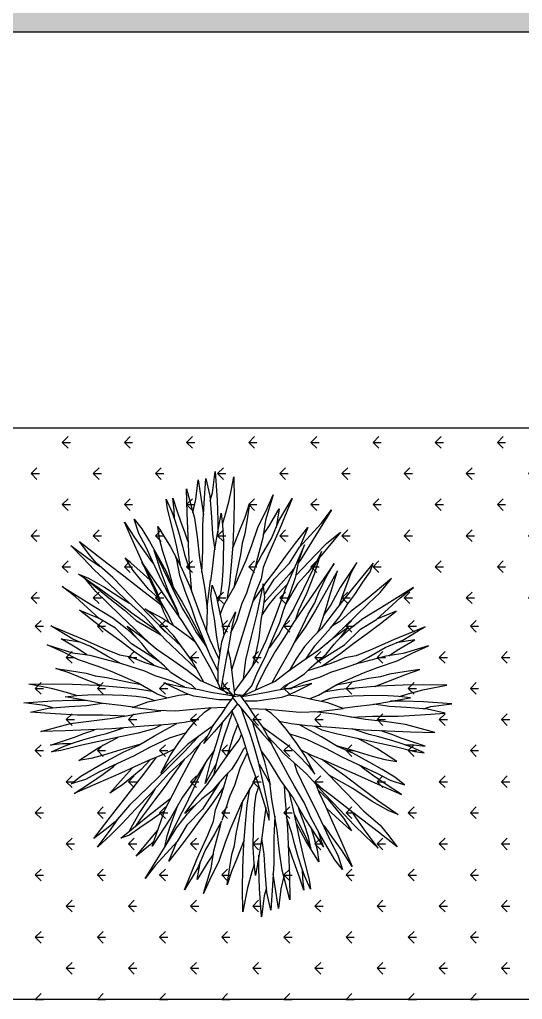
# Model space of a CAD drawing. Extents: x -165 to 197, y 154 to 653.
# Drawn here: x 99.125 to 100.269, y 476.927 to 479.155 of the extents above; entities that cross this region are included whole.
import ezdxf

# ---------------------------------------------------------------- set-up
doc = ezdxf.new("R2010")
doc.units = 0
doc.header["$MEASUREMENT"] = 0
doc.layers.get('0').update_dxf_attribs({"linetype": 'CONTINUOUS'})
doc.layers.add('0_Palmeiras', color=7, linetype='CONTINUOUS')
doc.layers.add('AIT-VEGETAÇÃO 25', color=92, linetype='CONTINUOUS')
doc.layers.add('FININHA', color=251, linetype='CONTINUOUS', lineweight=25)

# ---------------------------------------------------------------- blocks, each defined once
blk = doc.blocks.new('D0013407')
at = {"color": 84}
for points in [[(0.0055, 0.3798), (-0.0005, 0.3972), (-0.0103, 0.4348), (-0.0151, 0.4579), (-0.0212, 0.4907), (-0.0224, 0.4361), (-0.0212, 0.3887), (-0.0188, 0.3304), (-0.0151, 0.2842), (-0.0115, 0.2404), (-0.0054, 0.2064), (-0.0048, 0.2012)], [(0.0339, 0.435), (0.0287, 0.4531), (0.0226, 0.5029), (0.0177, 0.4361), (0.0165, 0.3887), (0.0165, 0.3583)], [(0.0535, 0.2657), (0.0518, 0.317), (0.0518, 0.3765), (0.0481, 0.4288), (0.0445, 0.4871), (0.0347, 0.4458), (0.0311, 0.396), (0.0287, 0.3559), (0.0233, 0.3191)], [(0.0631, 0.0974), (0.0688, 0.125), (0.0737, 0.1639), (0.0773, 0.2198), (0.0834, 0.2963), (0.0883, 0.4057), (0.0895, 0.4628), (0.0712, 0.3935), (0.0651, 0.3498), (0.0591, 0.3), (0.053, 0.2623), (0.0469, 0.2271), (0.0411, 0.1806)], [(-0.0716, 0.2782), (-0.0869, 0.3073), (-0.11, 0.3461), (-0.127, 0.3875), (-0.1489, 0.4239), (-0.1586, 0.4397), (-0.1282, 0.3656), (-0.1039, 0.3109), (-0.0905, 0.2781), (-0.0857, 0.2514), (-0.0723, 0.2186), (-0.0554, 0.164)], [(0.0106, 0.1672), (0.0019, 0.1894), (-0.0236, 0.2344), (-0.0504, 0.2951), (-0.0626, 0.3279), (-0.0784, 0.3741), (-0.0966, 0.4093), (-0.1136, 0.4482), (-0.0954, 0.3887), (-0.0893, 0.3474), (-0.0735, 0.289), (-0.0716, 0.2782)], [(0.0747, 0.1801), (0.0838, 0.1973), (0.0933, 0.2342), (0.1034, 0.2805), (0.1129, 0.3262), (0.1218, 0.3666), (0.1343, 0.4159), (0.1373, 0.4379), (0.1242, 0.4082), (0.1171, 0.3886), (0.1087, 0.3619), (0.0992, 0.328), (0.0945, 0.3084), (0.0844, 0.2781), (0.0812, 0.2686)], [(0.1184, 0.3923), (0.1188, 0.4124), (0.1218, 0.4403), (0.1123, 0.4118), (0.1028, 0.3839), (0.0945, 0.3619), (0.0873, 0.3405), (0.0852, 0.3371)], [(-0.0904, 0.3546), (-0.1039, 0.3741), (-0.1282, 0.4154), (-0.1209, 0.3717)], [(-0.0182, 0.3226), (-0.0197, 0.3256), (-0.0346, 0.3643), (-0.0476, 0.3963), (-0.0583, 0.4278), (-0.0524, 0.391), (-0.047, 0.3565), (-0.0411, 0.3352), (-0.0369, 0.3078), (-0.0334, 0.2894), (-0.0244, 0.2484), (-0.0213, 0.2302)], [(-0.0765, 0.187), (-0.1161, 0.2502), (-0.1525, 0.2878), (-0.1757, 0.3255), (-0.2267, 0.3814), (-0.2511, 0.413), (-0.2036, 0.3376), (-0.1769, 0.2939), (-0.1513, 0.2611), (-0.1282, 0.2356)], [(0.033, 0.2462), (0.0291, 0.2746), (0.0237, 0.3167), (0.016, 0.3613), (0.0088, 0.3999), (0.0083, 0.4058), (0.0053, 0.3779), (0.0029, 0.3399), (0.0035, 0.2948), (0.0047, 0.2698), (0.0071, 0.2389), (0.01, 0.2158), (0.0167, 0.1953)], [(0.093, 0.1218), (0.1052, 0.1611), (0.1266, 0.2057), (0.1474, 0.2455), (0.1694, 0.293), (0.1854, 0.3268), (0.2021, 0.3577), (0.2128, 0.3916), (0.1949, 0.369), (0.1765, 0.3387), (0.1593, 0.3084), (0.1385, 0.2698), (0.1224, 0.2342), (0.0998, 0.1962), (0.0849, 0.1694), (0.0711, 0.1433)], [(-0.0657, 0.1973), (-0.0966, 0.2417), (-0.1209, 0.2732), (-0.1428, 0.3036), (-0.1659, 0.3352), (-0.1951, 0.3717), (-0.1765, 0.3264)], [(0.1206, 0.2312), (0.1325, 0.2746), (0.1456, 0.3156), (0.1533, 0.3453), (0.1575, 0.3738), (0.1272, 0.3262), (0.1037, 0.282)], [(0.1302, 0.1481), (0.142, 0.1712), (0.1575, 0.2098), (0.1729, 0.2425), (0.1872, 0.2752), (0.211, 0.3292), (0.2354, 0.3845), (0.2104, 0.3458), (0.1896, 0.3161), (0.1718, 0.2918), (0.1658, 0.2852)], [(0.1368, 0.1609), (0.146, 0.1709), (0.1875, 0.2119), (0.2297, 0.2529), (0.2743, 0.2957), (0.3075, 0.3344), (0.3283, 0.3516), (0.3586, 0.3742), (0.3242, 0.3302), (0.2778, 0.2702), (0.241, 0.2232), (0.211, 0.183)], [(0.1527, 0.1979), (0.1561, 0.2024), (0.1905, 0.2512), (0.2161, 0.2839), (0.2487, 0.3278), (0.282, 0.3766), (0.2737, 0.3546), (0.2517, 0.3154), (0.2214, 0.2702), (0.1889, 0.2132)], [(-0.1186, 0.2087), (-0.1829, 0.2757), (-0.2134, 0.3073), (-0.2389, 0.334), (-0.2717, 0.3607), (-0.2206, 0.2988), (-0.1951, 0.266), (-0.1708, 0.2392), (-0.1609, 0.222)], [(0.0992, 0.0702), (0.1408, 0.1094), (0.1872, 0.1611), (0.2342, 0.2033), (0.2716, 0.2395), (0.3067, 0.2722), (0.3329, 0.2995), (0.3614, 0.3298), (0.3186, 0.2977), (0.2775, 0.2697)], [(-0.0824, 0.1598), (-0.1136, 0.1809), (-0.155, 0.2174), (-0.1829, 0.2392), (-0.2121, 0.2587), (-0.234, 0.2745), (-0.2632, 0.2939), (-0.2875, 0.3109), (-0.3082, 0.3182), (-0.2486, 0.2696), (-0.2036, 0.2344), (-0.1538, 0.1955), (-0.1367, 0.1785), (-0.1124, 0.1566), (-0.0832, 0.1372), (-0.0553, 0.1207)], [(-0.2095, 0.239), (-0.2328, 0.2465), (-0.2851, 0.266), (-0.3094, 0.2793), (-0.2511, 0.2404), (-0.2097, 0.2186), (-0.1865, 0.2021)], [(-0.0142, 0.1246), (-0.0285, 0.1542), (-0.0407, 0.1943), (-0.0516, 0.2186), (-0.0626, 0.2526), (-0.0711, 0.2769)], [(-0.0104, 0.0996), (-0.02, 0.1092), (-0.0334, 0.1335), (-0.048, 0.1566), (-0.0638, 0.1724), (-0.0808, 0.1918), (-0.0942, 0.2076), (-0.1173, 0.2259), (-0.1355, 0.2429), (-0.1574, 0.2599), (-0.1307, 0.2234), (-0.1039, 0.1906), (-0.0759, 0.1505), (-0.054, 0.1189), (-0.0297, 0.0874), (-0.0127, 0.0485), (0.0033, 0.0122)], [(0.211, 0.183), (0.2297, 0.1905), (0.2624, 0.206), (0.2951, 0.2202), (0.3491, 0.244), (0.4044, 0.2684), (0.3657, 0.2434), (0.336, 0.2226), (0.3117, 0.2048), (0.3051, 0.1988)], [(0.2262, 0.1893), (0.2469, 0.2119), (0.2909, 0.2482), (0.3206, 0.2672), (0.2962, 0.2399), (0.2677, 0.2083)], [(-0.2793, 0.1365), (-0.2956, 0.1522), (-0.3272, 0.1826), (-0.3539, 0.2081), (-0.3806, 0.2409), (-0.3218, 0.1924)], [(-0.146, 0.1877), (-0.1586, 0.1931), (-0.2073, 0.2089), (-0.2377, 0.2174), (-0.29, 0.2344), (-0.1975, 0.1821), (-0.1586, 0.159), (-0.1225, 0.1334)], [(0.0335, 0.0278), (0.0347, 0.0691), (0.0384, 0.1044), (0.042, 0.1457), (0.0408, 0.1906), (0.0335, 0.2477), (0.0201, 0.2113), (0.0129, 0.1773), (0.0043, 0.1384), (0.0019, 0.1178)], [(0.1611, 0.132), (0.181, 0.1382), (0.2256, 0.1596), (0.2654, 0.1804), (0.3129, 0.2024), (0.3467, 0.2185), (0.3776, 0.2351), (0.4115, 0.2458), (0.3889, 0.228), (0.3586, 0.2095), (0.3283, 0.1923), (0.2897, 0.1715), (0.2541, 0.1554), (0.2161, 0.1328), (0.1893, 0.118), (0.118, 0.0801)], [(-0.2335, 0.0624), (-0.2701, 0.0853), (-0.3077, 0.1217), (-0.3454, 0.1449), (-0.4013, 0.1959), (-0.4329, 0.2203), (-0.3575, 0.1728), (-0.3138, 0.1461), (-0.3092, 0.1425)], [(-0.0264, 0.0798), (-0.0613, 0.0995), (-0.1039, 0.1238), (-0.1465, 0.1457), (-0.1878, 0.1651), (-0.2146, 0.1809), (-0.2389, 0.1906), (-0.2778, 0.2089), (-0.307, 0.2259), (-0.2219, 0.1675), (-0.1684, 0.1311), (-0.1343, 0.1092), (-0.1003, 0.0874), (-0.0577, 0.0631), (-0.0188, 0.0448), (-0.0096, 0.0414)], [(-0.176, 0.1363), (-0.1975, 0.1432), (-0.2389, 0.1627), (-0.2827, 0.1797), (-0.335, 0.1967), (-0.2474, 0.1542), (-0.2, 0.1311), (-0.1732, 0.1141), (-0.1416, 0.0971), (-0.1092, 0.0733)], [(-0.315, 0.187), (-0.2859, 0.1643), (-0.2591, 0.14), (-0.2121, 0.1131)], [(0.1336, 0.0551), (0.1563, 0.072), (0.2027, 0.1005), (0.2443, 0.1302), (0.293, 0.1581), (0.3139, 0.1712), (0.359, 0.2015), (0.3209, 0.1883)], [(0.3153, 0.1722), (0.3355, 0.1786), (0.3652, 0.1863), (0.3937, 0.1905), (0.3461, 0.1602), (0.3019, 0.1367)], [(-0.2534, 0.0601), (-0.2616, 0.0658), (-0.2931, 0.0901), (-0.3235, 0.112), (-0.3551, 0.1351), (-0.3916, 0.1643), (-0.3463, 0.1457)], [(0.0153, 0.0154), (0.0153, 0.0448), (0.0116, 0.0716), (0.0068, 0.1031), (0.0019, 0.1177), (-0.0066, 0.136), (-0.0249, 0.1736), (-0.0163, 0.1384), (-0.009, 0.091), (-0.003, 0.0631), (0.0043, 0.0193), (0.0061, 0.0085)], [(0.0754, 0.0573), (0.0945, 0.0827), (0.1206, 0.1183), (0.1438, 0.1421), (0.1676, 0.1653), (0.1878, 0.1807), (0.1462, 0.1587), (0.1159, 0.1385), (0.0826, 0.1142), (0.0612, 0.0958), (0.0445, 0.0785), (0.0346, 0.0631)], [(0.2301, 0.1201), (0.2541, 0.1263), (0.3004, 0.1364), (0.3461, 0.1459), (0.3865, 0.1548), (0.4358, 0.1673), (0.4578, 0.1703), (0.4281, 0.1572), (0.4085, 0.1501), (0.3818, 0.1418), (0.3479, 0.1322), (0.3283, 0.1275), (0.298, 0.1174), (0.2885, 0.1142)], [(0.2813, 0.1322), (0.2996, 0.1415), (0.3394, 0.1611), (0.3614, 0.1718), (0.3347, 0.1659), (0.3055, 0.1564), (0.2734, 0.1451), (0.265, 0.1421)], [(0.0059, 0.0099), (-0.02, 0.0327), (-0.0516, 0.046), (-0.0869, 0.0643), (-0.1258, 0.0801), (-0.1684, 0.0983), (-0.1988, 0.108), (-0.2401, 0.1238), (-0.2766, 0.136), (-0.3131, 0.1432), (-0.3508, 0.1566), (-0.2511, 0.1129), (-0.1842, 0.0886), (-0.1258, 0.0655), (-0.0857, 0.0473), (-0.0528, 0.0254), (-0.0066, -0.0089)], [(0.4122, 0.1514), (0.4323, 0.1519), (0.4602, 0.1548), (0.4317, 0.1453), (0.4038, 0.1358), (0.3818, 0.1275), (0.3604, 0.1203), (0.357, 0.1182)], [(-0.2981, 0.0408), (-0.3272, 0.0561), (-0.366, 0.0792), (-0.4074, 0.0962), (-0.4438, 0.1181), (-0.4596, 0.1278), (-0.3855, 0.0974), (-0.3308, 0.0731), (-0.298, 0.0597), (-0.2713, 0.0549), (-0.2385, 0.0415), (-0.0565, -0.0149)], [(-0.2971, 0.1331), (-0.281, 0.1205), (-0.2158, 0.0615)], [(-0.2286, 0.0878), (-0.2577, 0.1158)], [(0.2141, 0.1087), (0.2397, 0.1103), (0.3162, 0.1164), (0.4256, 0.1213), (0.4827, 0.1225), (0.4134, 0.1042), (0.3697, 0.0982), (0.3199, 0.0921), (0.2822, 0.086), (0.247, 0.0799), (0.2005, 0.0741)], [(-0.3745, 0.0596), (-0.394, 0.0731), (-0.4353, 0.0974), (-0.3916, 0.0901)], [(0.4268, 0.1078), (0.4572, 0.1006), (0.5033, 0.0957), (0.4215, 0.083)], [(-0.1871, -0.0414), (-0.2093, -0.0327), (-0.2543, -0.0072), (-0.315, 0.0196), (-0.3478, 0.0318), (-0.394, 0.0476), (-0.4292, 0.0658), (-0.4681, 0.0828), (-0.4086, 0.0646), (-0.3673, 0.0585), (-0.3089, 0.0427), (-0.2981, 0.0408)], [(-0.2286, 0.0878), (-0.2105, 0.0731), (-0.1875, 0.057)], [(0.0239, 0.0004), (0.0677, 0.0364), (0.0909, 0.056), (0.1182, 0.0803), (0.076, 0.0578), (0.0487, 0.0387), (0.0243, 0.0221), (0.003, 0.0062)], [(0.0514, -0.009), (0.0701, -0.0005), (0.1004, 0.0108), (0.1545, 0.0275), (0.2039, 0.0453), (0.2586, 0.0625), (0.2954, 0.0738), (0.2764, 0.0732), (0.2485, 0.0684), (0.2033, 0.0589), (0.1587, 0.0488), (0.123, 0.0382), (0.0998, 0.031), (0.0451, 0.0126), (0.0336, 0.0084)], [(0.164, 0.05), (0.2116, 0.0768), (0.1587, 0.0631), (0.1159, 0.0494), (0.0778, 0.0382), (0.0661, 0.035)], [(0.2856, 0.0866), (0.3369, 0.0848), (0.3964, 0.0848), (0.4487, 0.0811), (0.507, 0.0775), (0.4657, 0.0678), (0.4159, 0.0641), (0.3758, 0.0617), (0.339, 0.0563)], [(-0.0671, 0.0349), (-0.1051, 0.0448), (-0.1319, 0.0497), (-0.1744, 0.0545), (-0.2, 0.0594), (-0.2279, 0.0631), (-0.2596, 0.0594), (-0.189, 0.0448), (-0.1355, 0.0315), (-0.0808, 0.0181), (-0.0357, 0.0127)], [(-0.2172, 0.0349), (-0.2493, 0.0573)], [(0.2661, 0.066), (0.2945, 0.0621), (0.3366, 0.0567), (0.3812, 0.049), (0.4198, 0.0419), (0.4257, 0.0413), (0.3978, 0.0383), (0.3598, 0.0359), (0.3147, 0.0365), (0.2897, 0.0377), (0.2588, 0.0401), (0.2357, 0.0431), (0.2152, 0.0497)], [(0.4549, 0.067), (0.473, 0.0617), (0.5228, 0.0556), (0.456, 0.0507), (0.4086, 0.0495), (0.3782, 0.0495)], [(-0.3425, -0.0126), (-0.3455, -0.0111), (-0.3842, 0.0038), (-0.4162, 0.0168), (-0.4477, 0.0275), (-0.4109, 0.0216), (-0.3764, 0.0162), (-0.3551, 0.0103), (-0.3277, 0.0061), (-0.3093, 0.0026), (-0.2683, -0.0063), (-0.2501, -0.0095)], [(-0.1445, -0.0166), (-0.1741, -0.0023), (-0.2142, 0.0099), (-0.2385, 0.0208), (-0.2725, 0.0318), (-0.2968, 0.0403)], [(0.193, 0.0413), (0.2093, 0.0349), (0.2543, 0.0094), (0.315, -0.0174), (0.3478, -0.0295), (0.394, -0.0453), (0.4292, -0.0636), (0.4681, -0.0806), (0.4086, -0.0624), (0.3673, -0.0563), (0.3089, -0.0405), (0.2981, -0.0385)], [(0.3997, 0.0385), (0.4171, 0.0325), (0.4547, 0.0228), (0.4778, 0.0179), (0.5106, 0.0118), (0.456, 0.0106), (0.4086, 0.0118), (0.3503, 0.0143), (0.3041, 0.0179), (0.2603, 0.0215), (0.2263, 0.0276), (0.2211, 0.0282)], [(0.003, 0.0125), (0.0004, -0.0087)], [(0.0053, -0.0125), (0.0027, 0.0087)], [(0.0239, 0.0004), (0.0083, -0.0112)], [(0.1241, 0.0181), (0.1291, 0.013), (0.1534, -0.0003), (0.1765, -0.0149), (0.1923, -0.0307), (0.2117, -0.0478), (0.2275, -0.0611), (0.2458, -0.0843), (0.2628, -0.1025), (0.2798, -0.1244), (0.2433, -0.0976), (0.2105, -0.0709), (0.1704, -0.0429), (0.1388, -0.021), (0.1072, 0.0033), (0.0948, 0.0087)], [(0.1375, 0.0222), (0.1741, 0.0045), (0.2142, -0.0076), (0.2385, -0.0186), (0.2725, -0.0295), (0.2968, -0.038)], [(0.3425, 0.0149), (0.3455, 0.0133), (0.3842, -0.0015), (0.4162, -0.0146), (0.4477, -0.0253), (0.4109, -0.0194), (0.3764, -0.014), (0.3551, -0.0081), (0.3277, -0.0039), (0.3093, -0.0003), (0.2683, 0.0086), (0.2501, 0.0117)], [(-0.3997, -0.0363), (-0.4171, -0.0303), (-0.4547, -0.0205), (-0.4778, -0.0157), (-0.5106, -0.0096), (-0.456, -0.0084), (-0.4086, -0.0096), (-0.3503, -0.012), (-0.3041, -0.0157), (-0.2603, -0.0193), (-0.2263, -0.0254), (-0.2211, -0.026)], [(-0.0238, -0.0461), (-0.0647, -0.0461), (-0.0915, -0.0424), (-0.123, -0.0376), (-0.1376, -0.0327), (-0.1559, -0.0242), (-0.1935, -0.0059), (-0.1583, -0.0145), (-0.1109, -0.0218), (-0.0829, -0.0278), (-0.0392, -0.0351), (-0.0112, -0.0398)], [(-0.0127, -0.0996), (-0.0223, -0.1092), (-0.0357, -0.1335), (-0.0503, -0.1566), (-0.0661, -0.1724), (-0.0831, -0.1918), (-0.0965, -0.2076), (-0.1196, -0.2259), (-0.1378, -0.2429), (-0.1597, -0.2599), (-0.133, -0.2234), (-0.1062, -0.1906), (-0.0782, -0.1505), (-0.0564, -0.1189), (-0.032, -0.0874), (-0.015, -0.0485), (0.001, -0.0122)], [(-0.1041, -0.0232), (-0.0831, -0.0181), (-0.0004, -0.0082)], [(0.0036, -0.0099), (-0.0223, -0.0327), (-0.0313, -0.0365)], [(0.013, -0.0154), (0.013, -0.0448), (0.0093, -0.0716), (0.0045, -0.1031), (-0.0004, -0.1177), (-0.0089, -0.136), (-0.0272, -0.1736), (-0.0187, -0.1384), (-0.0114, -0.091), (-0.0053, -0.0631), (0.002, -0.0193), (0.0038, -0.0085)], [(-0.0004, -0.0082), (0.0036, -0.0099)], [(0.0049, -0.0093), (0.0038, -0.0085)], [(0.0083, -0.0112), (0.0053, -0.0125)], [(0.0222, -0.0009), (0.0654, -0.0364), (0.0886, -0.056), (0.1159, -0.0803), (0.0737, -0.0578), (0.0464, -0.0387), (0.022, -0.0221), (0.0077, -0.0114)], [(0.0514, -0.009), (0.0385, -0.0142)], [(0.1898, -0.0564), (0.1564, -0.0488), (0.1207, -0.0382), (0.0975, -0.031), (0.0428, -0.0126), (0.0426, -0.0126)], [(0.0702, -0.0004), (0.0981, -0.0108), (0.1449, -0.0252)], [(0.2981, -0.0385), (0.3272, -0.0539), (0.366, -0.077), (0.4074, -0.094), (0.4438, -0.1159), (0.4596, -0.1256), (0.3855, -0.0952), (0.3308, -0.0709), (0.298, -0.0575), (0.2713, -0.0526), (0.2385, -0.0393), (0.1839, -0.0224)], [(-0.2661, -0.0638), (-0.2945, -0.0599), (-0.3366, -0.0545), (-0.3812, -0.0468), (-0.4198, -0.0396), (-0.4257, -0.039), (-0.3978, -0.0361), (-0.3598, -0.0337), (-0.3147, -0.0343), (-0.2897, -0.0355), (-0.2588, -0.0379), (-0.2357, -0.0408), (-0.2152, -0.0475)], [(-0.1619, -0.1518), (-0.1901, -0.1651), (-0.2169, -0.1809), (-0.2412, -0.1906), (-0.2801, -0.2089), (-0.3093, -0.2259), (-0.2242, -0.1675), (-0.1707, -0.1311), (-0.1366, -0.1092), (-0.1026, -0.0874), (-0.06, -0.0631), (-0.0211, -0.0448), (-0.0119, -0.0414)], [(-0.2561, -0.0601), (-0.2312, -0.0509), (-0.1972, -0.0436), (-0.1583, -0.0351), (-0.1377, -0.0327)], [(-0.0958, -0.0418), (-0.1074, -0.0448), (-0.1342, -0.0497), (-0.1768, -0.0545), (-0.2023, -0.0594), (-0.2303, -0.0631), (-0.2561, -0.0601)], [(-0.2534, -0.1129), (-0.1865, -0.0886), (-0.1281, -0.0655), (-0.088, -0.0473), (-0.0826, -0.0436)], [(0.0312, -0.0278), (0.0324, -0.0691), (0.0361, -0.1044), (0.0397, -0.1457), (0.0385, -0.1906), (0.0312, -0.2477), (0.0178, -0.2113), (0.0105, -0.1773), (0.002, -0.1384), (-0.0005, -0.1178)], [(0.1617, -0.05), (0.2093, -0.0768), (0.1564, -0.0631), (0.1135, -0.0494), (0.0755, -0.0382), (0.0637, -0.035)], [(0.2069, -0.0435), (0.2701, -0.083), (0.3077, -0.1195), (0.3454, -0.1426), (0.4013, -0.1937), (0.4329, -0.218), (0.3575, -0.1706), (0.3138, -0.1438), (0.281, -0.1183), (0.2555, -0.0952)], [(0.2172, -0.0327), (0.2616, -0.0636), (0.2931, -0.0879), (0.3235, -0.1098), (0.3551, -0.1329), (0.3916, -0.1621), (0.3463, -0.1435)], [(-0.4549, -0.0647), (-0.473, -0.0595), (-0.5228, -0.0534), (-0.456, -0.0485), (-0.4086, -0.0473), (-0.3782, -0.0473)], [(-0.2856, -0.0843), (-0.3369, -0.0826), (-0.3964, -0.0826), (-0.4487, -0.0789), (-0.507, -0.0753), (-0.4657, -0.0655), (-0.4159, -0.0619), (-0.3758, -0.0595), (-0.339, -0.0541)], [(-0.0539, -0.046), (-0.0892, -0.0643), (-0.1281, -0.0801), (-0.1707, -0.0983), (-0.2011, -0.108), (-0.2424, -0.1238), (-0.2789, -0.136), (-0.3154, -0.1432), (-0.3245, -0.1465)], [(-0.2005, -0.0719), (-0.2105, -0.0716), (-0.2676, -0.0643), (-0.2661, -0.0638)], [(0.0731, -0.0573), (0.0921, -0.0827), (0.1183, -0.1183), (0.1415, -0.1421), (0.1653, -0.1653), (0.1855, -0.1807), (0.1439, -0.1587), (0.1135, -0.1385), (0.0803, -0.1142), (0.0588, -0.0958), (0.0422, -0.0785), (0.0322, -0.0631)], [(0.1312, -0.0551), (0.154, -0.072), (0.2004, -0.1005), (0.242, -0.1302), (0.2907, -0.1581), (0.3115, -0.1712), (0.3567, -0.2015), (0.2985, -0.1813), (0.2717, -0.1718), (0.2336, -0.1522), (0.1938, -0.1314), (0.1397, -0.1029), (0.1154, -0.0877)], [(0.3745, -0.0573), (0.394, -0.0709), (0.4353, -0.0952), (0.3916, -0.0879)], [(-0.4268, -0.1055), (-0.4572, -0.0984), (-0.5033, -0.0935), (-0.4215, -0.0808)], [(-0.2397, -0.1081), (-0.3162, -0.1142), (-0.4256, -0.119), (-0.4827, -0.1203), (-0.4134, -0.102), (-0.3697, -0.0959), (-0.3199, -0.0899), (-0.2822, -0.0838), (-0.247, -0.0777), (-0.2005, -0.0719)], [(-0.1886, -0.1396), (-0.2256, -0.1574), (-0.2654, -0.1782), (-0.3129, -0.2002), (-0.3467, -0.2162), (-0.3776, -0.2329), (-0.4115, -0.2436), (-0.3889, -0.2257), (-0.3586, -0.2073), (-0.3283, -0.1901), (-0.2897, -0.1693), (-0.2541, -0.1532), (-0.2161, -0.1306), (-0.1893, -0.1157), (-0.1026, -0.0697)], [(-0.1783, -0.1363), (-0.1999, -0.1432), (-0.2412, -0.1627), (-0.285, -0.1797), (-0.3373, -0.1967), (-0.2497, -0.1542), (-0.2023, -0.1311), (-0.1755, -0.1141), (-0.1439, -0.0971), (-0.117, -0.0774)], [(-0.2005, -0.0719), (-0.1479, -0.0733)], [(-0.0287, -0.0798), (-0.0637, -0.0995), (-0.083, -0.1106)], [(0.0969, -0.0702), (0.1385, -0.1094), (0.1849, -0.1611), (0.2319, -0.2033), (0.2693, -0.2395), (0.3044, -0.2722), (0.3306, -0.2995), (0.3591, -0.3298), (0.3163, -0.2977), (0.2901, -0.2799)], [(0.1582, -0.0746), (0.2039, -0.0964), (0.2562, -0.1207), (0.2973, -0.1415), (0.3371, -0.1611), (0.3591, -0.1718), (0.3323, -0.1659), (0.3032, -0.1564), (0.2711, -0.1451), (0.2627, -0.1421)], [(-0.3004, -0.1342), (-0.3461, -0.1437), (-0.3865, -0.1526), (-0.4358, -0.1651), (-0.4578, -0.1681), (-0.4281, -0.155), (-0.4085, -0.1479), (-0.3818, -0.1395), (-0.3479, -0.13), (-0.3283, -0.1253), (-0.298, -0.1152), (-0.2885, -0.112)], [(-0.0588, -0.0968), (-0.1293, -0.1716), (-0.181, -0.218), (-0.2232, -0.265), (-0.2594, -0.3024), (-0.2921, -0.3375), (-0.3194, -0.3637), (-0.3497, -0.3922), (-0.3176, -0.3494), (-0.2998, -0.3232)], [(-0.3019, -0.1345), (-0.2534, -0.1129)], [(-0.2146, -0.1132), (-0.2172, -0.1146), (-0.2203, -0.1153)], [(-0.0772, -0.1062), (-0.1026, -0.1253), (-0.1382, -0.1514), (-0.162, -0.1746), (-0.1852, -0.1984), (-0.2006, -0.2186), (-0.1786, -0.177), (-0.1584, -0.1467), (-0.1341, -0.1134), (-0.123, -0.1005)], [(0.0608, -0.0974), (0.0665, -0.125), (0.0713, -0.1639), (0.075, -0.2198), (0.0811, -0.2963), (0.0859, -0.4057), (0.0871, -0.4628), (0.0689, -0.3935), (0.0628, -0.3498), (0.0567, -0.3), (0.0507, -0.2623), (0.0446, -0.2271), (0.0388, -0.1806)], [(0.0998, -0.0931), (0.1355, -0.1261), (0.1766, -0.1676), (0.2176, -0.2098), (0.2604, -0.2544), (0.2991, -0.2876), (0.3163, -0.3084), (0.3389, -0.3387), (0.2949, -0.3043), (0.2348, -0.2579), (0.1879, -0.2211), (0.1477, -0.1911)], [(-0.4122, -0.1492), (-0.4323, -0.1496), (-0.4602, -0.1526), (-0.4317, -0.1431), (-0.4038, -0.1336), (-0.3818, -0.1253), (-0.3604, -0.1181), (-0.357, -0.116)], [(-0.2511, -0.1514), (-0.2945, -0.1633), (-0.3355, -0.1764), (-0.3652, -0.1841), (-0.3937, -0.1883), (-0.3461, -0.158), (-0.3019, -0.1345)], [(-0.113, -0.1329), (-0.146, -0.1687), (-0.1875, -0.2097), (-0.2297, -0.2507), (-0.2743, -0.2935), (-0.3075, -0.3322), (-0.3283, -0.3494), (-0.3586, -0.372), (-0.3242, -0.328), (-0.2778, -0.268), (-0.241, -0.221), (-0.211, -0.1808)], [(-0.0165, -0.1246), (-0.0308, -0.1542), (-0.043, -0.1943), (-0.0539, -0.2186), (-0.0649, -0.2526), (-0.0734, -0.2769)], [(0.0907, -0.1218), (0.1028, -0.1611), (0.1243, -0.2057), (0.1451, -0.2455), (0.1671, -0.293), (0.1831, -0.3268), (0.1998, -0.3577), (0.2105, -0.3916), (0.1926, -0.369), (0.1742, -0.3387), (0.157, -0.3084), (0.1361, -0.2698), (0.1201, -0.2342), (0.0975, -0.1962), (0.0826, -0.1694), (0.0688, -0.1433)], [(0.1534, -0.126), (0.1671, -0.1362), (0.2158, -0.1706), (0.2485, -0.1962), (0.2925, -0.2288), (0.31, -0.2408)], [(-0.168, -0.161), (-0.1911, -0.1728), (-0.2297, -0.1883), (-0.2624, -0.2037), (-0.2951, -0.218), (-0.3491, -0.2418), (-0.4044, -0.2662), (-0.3657, -0.2412), (-0.336, -0.2204), (-0.3117, -0.2026), (-0.3051, -0.1966)], [(0.1279, -0.1481), (0.1397, -0.1712), (0.1552, -0.2098), (0.1706, -0.2425), (0.1849, -0.2752), (0.2087, -0.3292), (0.2331, -0.3845), (0.2081, -0.3458), (0.1873, -0.3161), (0.1694, -0.2918), (0.1634, -0.2852)], [(0.2743, -0.1727), (0.2786, -0.1791), (0.2944, -0.201), (0.3138, -0.2302), (0.3308, -0.2545), (0.3381, -0.2752), (0.2895, -0.2156), (0.2543, -0.1706), (0.2441, -0.1576)], [(-0.1209, -0.2087), (-0.1853, -0.2757), (-0.2157, -0.3073), (-0.2412, -0.334), (-0.274, -0.3607), (-0.223, -0.2988), (-0.1974, -0.266), (-0.1731, -0.2392), (-0.1398, -0.1811)], [(-0.0739, -0.2782), (-0.0892, -0.3073), (-0.1123, -0.3461), (-0.1293, -0.3875), (-0.1512, -0.4239), (-0.1609, -0.4397), (-0.1305, -0.3656), (-0.1062, -0.3109), (-0.0928, -0.2781), (-0.088, -0.2514), (-0.0746, -0.2186), (-0.0577, -0.164)], [(0.0083, -0.1672), (-0.0004, -0.1894), (-0.026, -0.2344), (-0.0527, -0.2951), (-0.0649, -0.3279), (-0.0807, -0.3741), (-0.0989, -0.4093), (-0.1159, -0.4482), (-0.0977, -0.3887), (-0.0916, -0.3474), (-0.0758, -0.289), (-0.0739, -0.2782)], [(0.0724, -0.1801), (0.0814, -0.1973), (0.091, -0.2342), (0.1011, -0.2805), (0.1106, -0.3262), (0.1195, -0.3666), (0.132, -0.4159), (0.135, -0.4379), (0.1219, -0.4082), (0.1147, -0.3886), (0.1064, -0.3619), (0.0969, -0.328), (0.0921, -0.3084), (0.082, -0.2781), (0.0789, -0.2686)], [(-0.2262, -0.1871), (-0.2469, -0.2097), (-0.2909, -0.246), (-0.3206, -0.265), (-0.2962, -0.2376), (-0.2677, -0.2061)], [(-0.1459, -0.1865), (-0.1561, -0.2002), (-0.1905, -0.2489), (-0.2161, -0.2816), (-0.2487, -0.3256), (-0.282, -0.3744), (-0.2737, -0.3524), (-0.2517, -0.3131), (-0.2214, -0.268), (-0.2136, -0.2543)], [(-0.0789, -0.187), (-0.1184, -0.2502), (-0.1549, -0.2878), (-0.178, -0.3255), (-0.229, -0.3814), (-0.2534, -0.413), (-0.2059, -0.3376), (-0.1792, -0.2939), (-0.1536, -0.2611), (-0.1305, -0.2356)], [(-0.068, -0.1973), (-0.0989, -0.2417), (-0.1232, -0.2732), (-0.1451, -0.3036), (-0.1682, -0.3352), (-0.1974, -0.3717), (-0.1788, -0.3264)], [(0.0032, -0.3798), (-0.0028, -0.3972), (-0.0126, -0.4348), (-0.0174, -0.4579), (-0.0235, -0.4907), (-0.0247, -0.4361), (-0.0235, -0.3887), (-0.0211, -0.3304), (-0.0174, -0.2842), (-0.0138, -0.2404), (-0.0077, -0.2064), (-0.0071, -0.2012)], [(0.0306, -0.2462), (0.0267, -0.2746), (0.0214, -0.3167), (0.0137, -0.3613), (0.0065, -0.3999), (0.0059, -0.4058), (0.003, -0.3779), (0.0006, -0.3399), (0.0012, -0.2948), (0.0024, -0.2698), (0.0047, -0.2389), (0.0077, -0.2158), (0.0144, -0.1953)], [(0.154, -0.2063), (0.1766, -0.227), (0.2128, -0.271), (0.2319, -0.3007), (0.2045, -0.2763), (0.173, -0.2478)], [(0.3212, -0.2545), (0.3193, -0.2538), (0.28, -0.2318), (0.2348, -0.2015), (0.2212, -0.1937)], [(0.3451, -0.1975), (0.3539, -0.2059), (0.3806, -0.2387), (0.3201, -0.1888)], [(-0.0205, -0.3226), (-0.022, -0.3256), (-0.0369, -0.3643), (-0.05, -0.3963), (-0.0607, -0.4278), (-0.0547, -0.391), (-0.0494, -0.3565), (-0.0434, -0.3352), (-0.0393, -0.3078), (-0.0357, -0.2894), (-0.0268, -0.2484), (-0.0236, -0.2302)], [(0.1183, -0.2312), (0.1302, -0.2746), (0.1433, -0.3156), (0.151, -0.3453), (0.1552, -0.3738), (0.1248, -0.3262), (0.1014, -0.282)], [(0.0512, -0.2657), (0.0494, -0.317), (0.0494, -0.3765), (0.0458, -0.4288), (0.0422, -0.4871), (0.0324, -0.4458), (0.0288, -0.396), (0.0263, -0.3559), (0.021, -0.3191)], [(0.1161, -0.3923), (0.1165, -0.4124), (0.1195, -0.4403), (0.11, -0.4118), (0.1005, -0.3839), (0.0921, -0.3619), (0.085, -0.3405), (0.0829, -0.3371)], [(-0.0927, -0.3546), (-0.1062, -0.3741), (-0.1305, -0.4154), (-0.1232, -0.3717)], [(0.0316, -0.435), (0.0263, -0.4531), (0.0203, -0.5029), (0.0154, -0.4361), (0.0142, -0.3887), (0.0142, -0.3583)]]:
    blk.add_lwpolyline(points, dxfattribs=at)

msp = doc.modelspace()

# ---------------------------------------------------------------- hatches: boundary and pattern name
at = {"layer": 'AIT-VEGETAÇÃO 25'}
h = msp.add_hatch(dxfattribs=at)
h.set_pattern_fill('GRASS', color=256, scale=0.1, angle=-90, style=0)
h.set_pattern_definition([(360, (96.323495, 476.92659), (0.07071068, 0.07071068), [0.01875, -0.12267136]), (315, (96.3235, 476.92659), (0.0707107, 0.0707107), [0.01875, -0.08125]), (45, (96.3235, 476.92659), (-0.0707107, 0.0707107), [0.01875, -0.08125])])
h.paths.add_polyline_path([(103.3622, 485.961), (101.4735, 485.961), (101.4735, 485.7266), (101.4735, 484.8266), (101.4735, 484.1266), (101.4735, 483.2266), (101.4735, 482.3266), (96.3235, 482.3266), (96.3235, 481.6266), (97.4053, 481.6266, -0.256039), (97.4738, 481.6266), (101.4735, 481.6266), (101.4735, 479.8266), (96.3235, 479.8266), (96.3235, 479.1266), (101.4735, 479.1266), (101.4735, 478.2266), (101.4735, 476.9266), (103.3625, 476.9266), (103.3628, 478.4757), (103.3622, 478.4757), (103.3622, 484.3205), (103.3233, 484.3205), (103.3233, 484.4092), (103.3622, 484.4092), (103.3622, 484.711), (103.3622, 484.711)])
h = msp.add_hatch(dxfattribs=at)
h.set_pattern_fill('GRASS', color=256, scale=0.1, angle=-90, style=0)
h.set_pattern_definition([(360, (-13.70296, 1.53245), (0.070710678, 0.070710678), [0.01875, -0.122671356]), (315, (-13.70296, 1.53245), (0.070710678, 0.070710678), [0.01875, -0.08125]), (45, (-13.70296, 1.53245), (-0.070710678, 0.070710678), [0.01875, -0.08125])])
h.paths.add_polyline_path([(101.4735, 478.2266), (96.4735, 478.2266), (96.4735, 477.8266), (101.4735, 477.8266)])
h = msp.add_hatch(dxfattribs=at)
h.set_pattern_fill('GRASS', color=256, scale=0.1, angle=-90, style=0)
h.set_pattern_definition([(360, (96.473495, 476.92659), (0.0707107, 0.0707107), [0.01875, -0.1226714]), (315, (96.4735, 476.92659), (0.0707107, 0.0707107), [0.01875, -0.08125]), (45, (96.4735, 476.92659), (-0.0707107, 0.0707107), [0.01875, -0.08125])])
h.paths.add_polyline_path([(101.6735, 477.8266), (96.4735, 477.8266), (96.4735, 476.9266), (101.6735, 476.9266)])

# ---------------------------------------------------------------- linework, layer by layer
at = {"layer": 'FININHA'}
for p, q in [((96.3235, 479.1266), (101.4735, 479.1266)), ((96.3235, 478.2266), (101.4735, 478.2266)), ((103.3625, 476.9266), (96.3235, 476.9266))]:
    msp.add_line(p, q, dxfattribs=at)

# ---------------------------------------------------------------- block references
at = {"layer": '0_Palmeiras', "xscale": 0.9683404874604092, "yscale": 0.9683404874599546, "zscale": 1.344917343694532, "rotation": 270}
msp.add_blockref('D0013407', (99.6216, 477.6205), dxfattribs=at)

doc.saveas('drawing.dxf')
